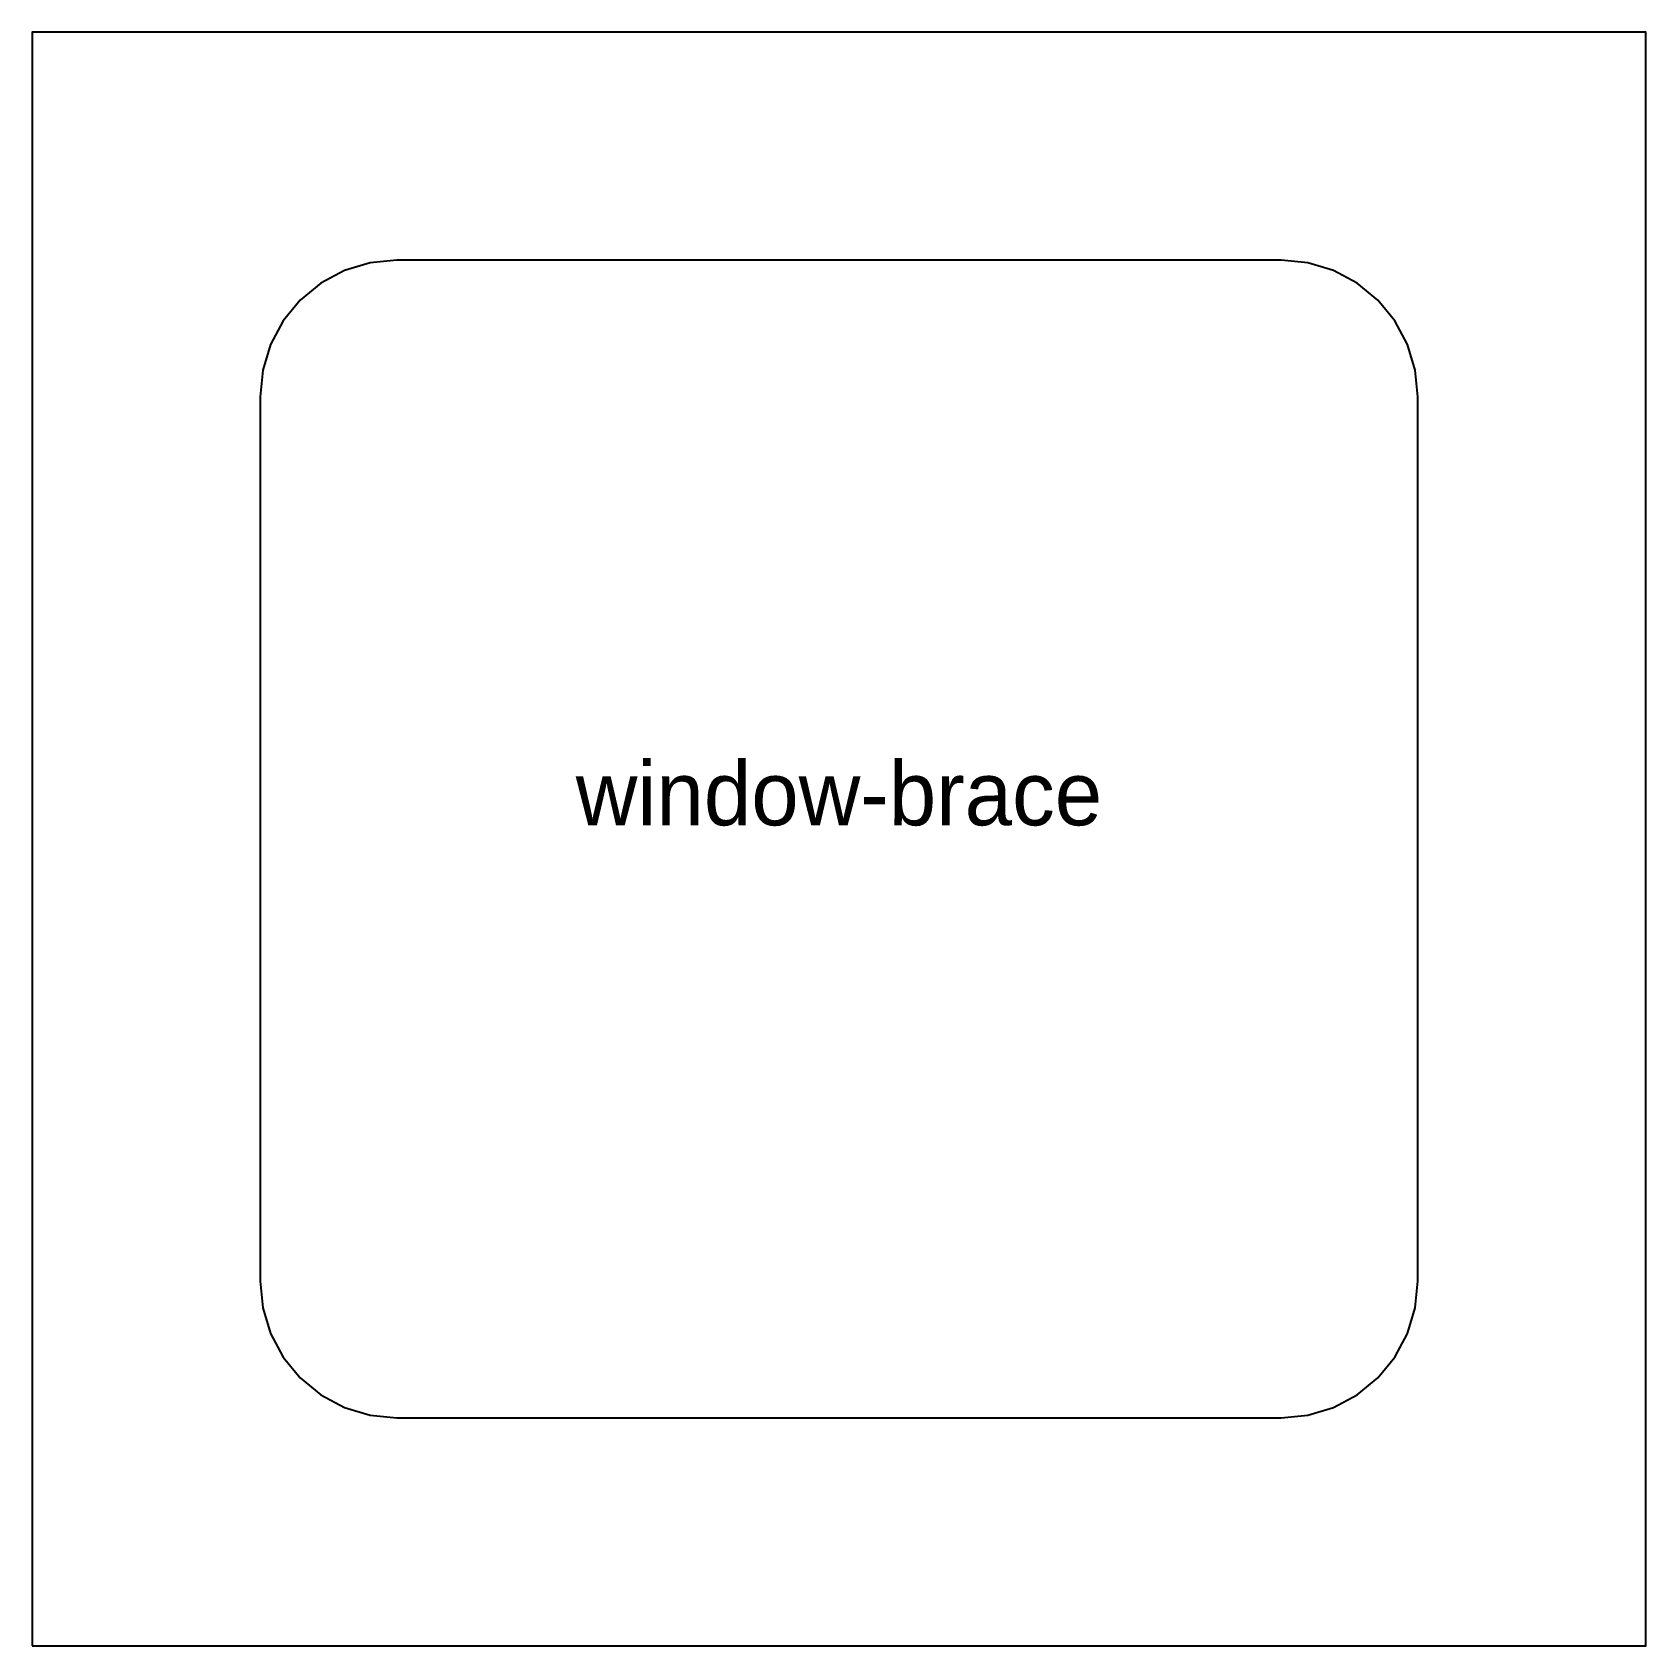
# Model space of a CAD drawing. Header units: millimetres. Extents: x 0 to 354, y 0 to 354.
import ezdxf
from ezdxf.enums import TextEntityAlignment as Align

# ---------------------------------------------------------------- set-up
doc = ezdxf.new("R2010")
doc.units = ezdxf.units.MM
for name, color, linetype in [('CUT_INSIDE', 1, 'Continuous'), ('CUT_OUTSIDE', 7, 'Continuous'), ('NOTES', 8, 'Continuous')]:
    doc.layers.add(name, color=color, linetype=linetype)

msp = doc.modelspace()

# ---------------------------------------------------------------- linework, layer by layer
at = {"layer": 'CUT_INSIDE'}
msp.add_lwpolyline([(274, 50), (279.85, 50.58), (285.48, 52.28), (290.67, 55.06), (295.21, 58.79), (298.94, 63.33), (301.72, 68.52), (303.42, 74.15), (304, 80), (304, 274), (303.42, 279.85), (301.72, 285.48), (298.94, 290.67), (295.21, 295.21), (290.67, 298.94), (285.48, 301.72), (279.85, 303.42), (274, 304), (80, 304), (74.15, 303.42), (68.52, 301.72), (63.33, 298.94), (58.79, 295.21), (55.06, 290.67), (52.28, 285.48), (50.58, 279.85), (50, 274), (50, 80), (50.58, 74.15), (52.28, 68.52), (55.06, 63.33), (58.79, 58.79), (63.33, 55.06), (68.52, 52.28), (74.15, 50.58), (80, 50)], close=True, dxfattribs=at)
at = {"layer": 'CUT_OUTSIDE'}
msp.add_lwpolyline([(0, 0), (354, 0), (354, 354), (0, 354)], close=True, dxfattribs=at)

# ---------------------------------------------------------------- texts
at = {"layer": 'NOTES'}
msp.add_text('window-brace', height=14, dxfattribs=at).set_placement((177, 187), align=Align.MIDDLE_CENTER)

doc.saveas('drawing.dxf')
